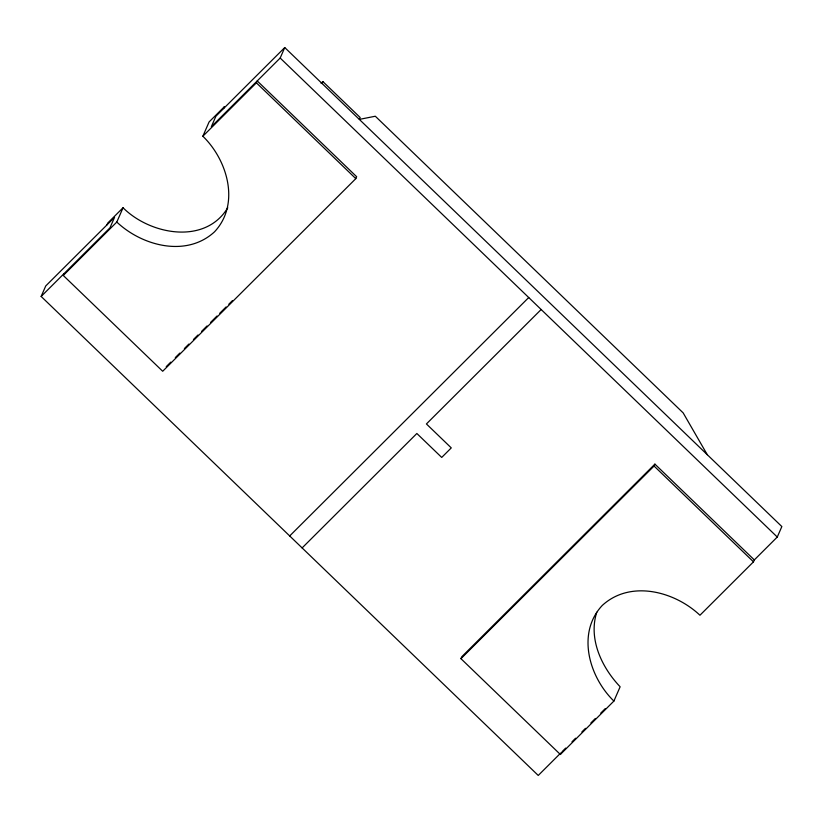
<?xml version="1.0" encoding="UTF-8"?>
<svg xmlns="http://www.w3.org/2000/svg" width="823" height="823" viewBox="0 0 823 823"><rect width="100%" height="100%" fill="white"/><g stroke="black" fill="none" stroke-linecap="round" stroke-linejoin="round"><path stroke-width="1.23" d="M596.768 612.23C588.178 638.895 601.757 667.515 620.141 686.773L613.896 701.073L560.36 754.475L460.942 658.667L461.765 656.764L654.902 464.131L754.321 559.928L753.487 561.831L699.951 615.244C674.582 591.284 630.336 579.618 602.241 605.461C576.326 633.175 589.186 677.092 613.896 701.073M41.15 296.445L45.728 285.962L114.572 217.293L109.994 227.786L41.15 296.445L538.242 775.451L560.309 753.446M227.786 207.735C205.143 245.203 150.064 234.771 123.049 207.756L116.804 222.056C142.173 246.015 186.42 257.681 214.515 231.839C240.429 204.125 227.57 160.207 202.859 136.227L256.395 82.825L257.229 80.921L356.647 176.719L355.814 178.632L162.687 371.266L63.268 275.458L64.101 273.555M106.918 224.926L107.751 223.023L123.049 207.756M202.859 136.227L209.104 121.927L224.401 106.671L223.568 108.574M284.758 47.549L215.914 116.208L211.336 126.691L280.18 58.032L284.758 47.549L781.85 526.555L777.272 537.038L754.321 559.928M322.04 83.473L322.873 81.57L360.155 117.494L359.322 119.397L375.309 116.228L683.162 412.889L707.286 454.708M460.942 658.667L654.069 466.034L654.902 464.131M560.36 754.475L561.183 752.572M63.268 275.458L116.804 222.056M321.093 83.339L322.873 81.57M166.236 366.647L170.773 362.12M175.299 357.604L179.836 353.077M184.373 348.561L188.899 344.035M193.436 339.518L197.973 334.992M201.594 331.371L207.036 325.949M210.667 322.328L217.015 316.001M219.731 313.285L226.078 306.958M228.804 304.243L232.425 300.621M289.696 535.948L528.726 297.535M302.123 547.923L416.86 433.484L441.714 457.434L451.271 447.897L426.417 423.948L541.153 309.51M562.088 751.666L565.689 748.076M571.985 741.801L575.586 738.21M581.882 731.925L585.482 728.334M590.883 722.944L595.379 718.458M600.78 713.078L605.286 708.582M280.18 58.032L777.272 537.038M256.395 82.825L355.814 178.632M654.069 466.034L753.487 561.831"/></g></svg>
